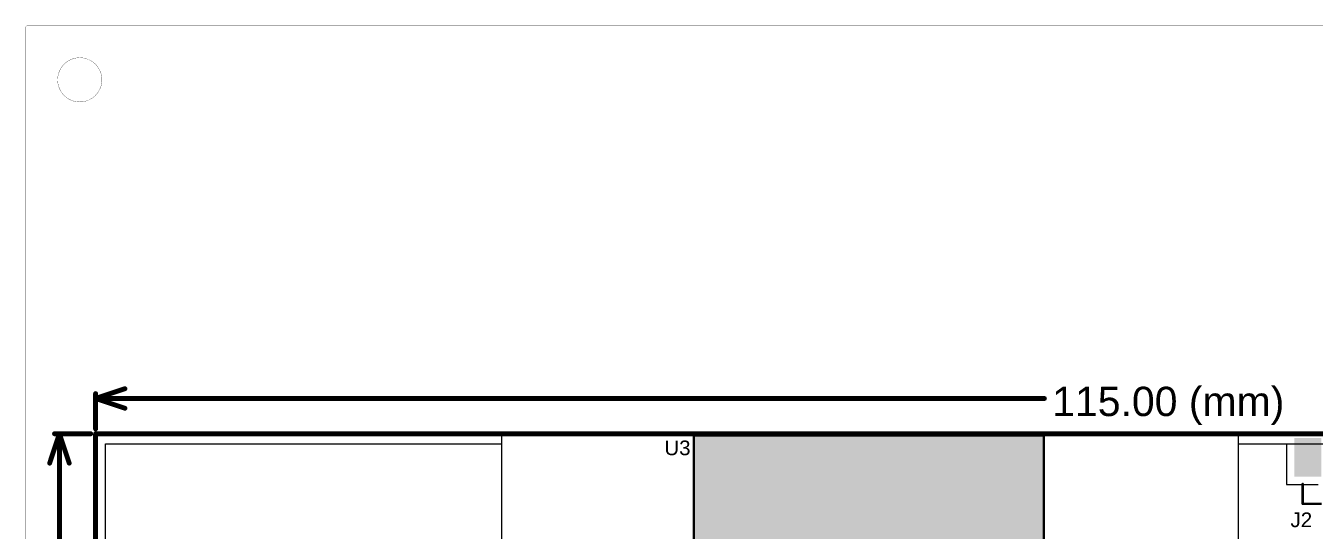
# Model space of a CAD drawing. Header units: inches. Extents: x -5 to 501, y -9 to 81.
# Drawn here: x -3.6 to 63.4, y 34.9 to 61.2 of the extents above; entities that cross this region are included whole.
import ezdxf

# ---------------------------------------------------------------- set-up
doc = ezdxf.new("R2010")
doc.units = ezdxf.units.IN
for name, color, linetype in [('Board Outline', 216, 'Continuous'), ('Bottom Layer', 5, 'Continuous'), ('Fabrication', 76, 'Continuous'), ('Ground', 16, 'Continuous'), ('Keep-Out Layer', 6, 'Continuous'), ('Mechanical 4', 56, 'Continuous'), ('Power', 76, 'Continuous'), ('Top Layer', 1, 'Continuous'), ('Top Overlay', 2, 'Continuous'), ('Top Paste', 8, 'Continuous'), ('Top Solder', 216, 'Continuous')]:
    doc.layers.add(name, color=color, linetype=linetype)
doc.styles.add('Arial', font='', dxfattribs={"height": 0.2})
doc.styles.get('Arial').set_extended_font_data('Arial')

msp = doc.modelspace()

# ---------------------------------------------------------------- hatches: boundary and pattern name
at = {"layer": 'Keep-Out Layer'}
msp.add_hatch(color=6, dxfattribs=at).paths.add_polyline_path([(31.156, 33.767), (49.24, 33.767), (49.24, 39.863), (31.156, 39.863)])
at = {"layer": 'Top Layer'}
msp.add_hatch(color=1, dxfattribs=at).paths.add_polyline_path([(62.41, 39.678), (63.61, 39.678), (63.61, 37.878), (62.41, 37.878)])
at = {"layer": 'Top Overlay'}
for points in [[(32.299, 38.694), (34.762, 38.694), (34.762, 39.228), (32.299, 39.228)], [(32.299, 35.062), (33.01, 35.062), (33.01, 39.228), (32.299, 39.228)], [(34.762, 39.228), (34.051, 39.228), (34.051, 35.062), (34.762, 35.062)], [(34.686, 38.694), (37.226, 38.694), (37.226, 39.228), (34.686, 39.228)], [(37.226, 36.688), (37.226, 39.228), (36.693, 39.228), (36.693, 36.688)], [(38.699, 38.694), (41.239, 38.694), (41.239, 39.228), (38.699, 39.228)], [(39.233, 36.688), (39.233, 39.228), (38.699, 39.228), (38.699, 36.688)], [(40.706, 39.228), (40.706, 36.688), (41.239, 36.688), (41.239, 39.228)], [(42.713, 38.694), (45.253, 38.694), (45.253, 39.228), (42.713, 39.228)], [(43.246, 36.688), (43.246, 39.228), (42.713, 39.228), (42.713, 36.688)], [(45.253, 36.688), (45.253, 39.228), (44.719, 39.228), (44.719, 36.688)], [(47.259, 36.688), (47.259, 39.228), (46.726, 39.228), (46.726, 36.688)], [(36.693, 36.688), (39.233, 36.688), (39.233, 37.221), (36.693, 37.221)], [(40.706, 36.688), (43.246, 36.688), (43.246, 37.221), (40.706, 37.221)], [(44.719, 36.688), (47.259, 36.688), (47.259, 37.221), (44.719, 37.221)]]:
    msp.add_hatch(color=2, dxfattribs=at).paths.add_polyline_path(points)
at = {"layer": 'Top Paste'}
msp.add_hatch(color=8, dxfattribs=at).paths.add_polyline_path([(62.41, 39.678), (63.61, 39.678), (63.61, 37.878), (62.41, 37.878)])
at = {"layer": 'Top Solder'}
msp.add_hatch(color=216, dxfattribs=at).paths.add_polyline_path([(62.308, 39.78), (63.711, 39.78), (63.711, 37.777), (62.308, 37.777)])

# ---------------------------------------------------------------- linework, layer by layer
at = {"layer": 'Board Outline'}
for points in [[(0, 40, 0.254, 0.254, 0), (115, 40, 0.254, 0.254, 0)], [(0, 0, 0.254, 0.254, 0), (0, 40, 0.254, 0.254, 0)]]:
    msp.add_lwpolyline(points, format="xyseb", dxfattribs=at)
msp.add_lwpolyline([(-0.063, 40, 0.127, 0.127, 1), (0.064, 40, 0.127, 0.127, 1)], format="xyseb", close=True, dxfattribs=at)
msp.add_lwpolyline([(-0.063, 40, 0.127, 0.127, 1), (0.064, 40, 0.127, 0.127, 1)], format="xyseb", close=True, dxfattribs=at)
at = {"layer": 'Bottom Layer'}
for p, q in [((59.411, 40), (21.107, 40)), ((21.107, 40), (21.107, 33.503)), ((59.411, 33.503), (59.411, 40)), ((0.518, 0.518), (0.518, 39.482)), ((0.518, 39.482), (21.107, 39.482)), ((21.107, 39.482), (21.107, 33.503)), ((59.411, 33.718), (59.411, 39.482)), ((59.411, 39.482), (114.482, 39.482))]:
    msp.add_line(p, q, dxfattribs=at)
at = {"layer": 'Fabrication'}
for points in [[(0, 41.834, 0.254, 0.254, 0), (1.524, 42.342, 0.254, 0.254, 0)], [(0, 40.254, 0.254, 0.254, 0), (0, 42.088, 0.254, 0.254, 0)], [(0, 41.834, 0.254, 0.254, 0), (49.324, 41.834, 0.254, 0.254, 0)], [(0, 41.834, 0.254, 0.254, 0), (1.524, 41.326, 0.254, 0.254, 0)], [(-2.388, 38.476, 0.254, 0.254, 0), (-1.88, 40, 0.254, 0.254, 0)], [(-2.134, 40, 0.254, 0.254, 0), (-0.254, 40, 0.254, 0.254, 0)], [(-1.88, 26.856, 0.254, 0.254, 0), (-1.88, 40, 0.254, 0.254, 0)], [(-1.88, 40, 0.254, 0.254, 0), (-1.372, 38.476, 0.254, 0.254, 0)]]:
    msp.add_lwpolyline(points, format="xyseb", dxfattribs=at)
for points in [[(1.461, 42.342, 0.127, 0.127, 1), (1.588, 42.342, 0.127, 0.127, 1)], [(-0.063, 42.088, 0.127, 0.127, 1), (0.064, 42.088, 0.127, 0.127, 1)], [(-0.063, 41.834, 0.127, 0.127, 1), (0.064, 41.834, 0.127, 0.127, 1)], [(-0.063, 41.834, 0.127, 0.127, 1), (0.064, 41.834, 0.127, 0.127, 1)], [(-0.063, 41.834, 0.127, 0.127, 1), (0.064, 41.834, 0.127, 0.127, 1)], [(49.26, 41.834, 0.127, 0.127, 1), (49.387, 41.834, 0.127, 0.127, 1)], [(1.461, 41.326, 0.127, 0.127, 1), (1.588, 41.326, 0.127, 0.127, 1)], [(-0.063, 40.254, 0.127, 0.127, 1), (0.064, 40.254, 0.127, 0.127, 1)], [(-2.197, 40, 0.127, 0.127, 1), (-2.07, 40, 0.127, 0.127, 1)], [(-1.943, 40, 0.127, 0.127, 1), (-1.816, 40, 0.127, 0.127, 1)], [(-1.943, 40, 0.127, 0.127, 1), (-1.816, 40, 0.127, 0.127, 1)], [(-1.943, 40, 0.127, 0.127, 1), (-1.816, 40, 0.127, 0.127, 1)], [(-0.317, 40, 0.127, 0.127, 1), (-0.19, 40, 0.127, 0.127, 1)], [(-2.451, 38.476, 0.127, 0.127, 1), (-2.324, 38.476, 0.127, 0.127, 1)], [(-1.435, 38.476, 0.127, 0.127, 1), (-1.308, 38.476, 0.127, 0.127, 1)]]:
    msp.add_lwpolyline(points, format="xyseb", close=True, dxfattribs=at)
at = {"layer": 'Ground'}
for p, q in [((59.411, 40), (21.107, 40)), ((21.107, 40), (21.107, 33.503)), ((59.411, 33.503), (59.411, 40)), ((0.518, 0.518), (0.518, 39.482)), ((0.518, 39.482), (21.107, 39.482)), ((21.107, 39.482), (21.107, 33.503)), ((59.411, 33.503), (59.411, 39.482)), ((59.411, 39.482), (114.482, 39.482))]:
    msp.add_line(p, q, dxfattribs=at)
at = {"layer": 'Mechanical 4'}
for points in [[(-3.622, 61.14, 0.0127, 0.0127, -0.414214), (-3.572, 61.19, 0.0127, 0.0127, 0)], [(-3.622, 61.14, 0.0127, 0.0127, 0), (-3.622, -6.802, 0.0127, 0.0127, 0)], [(-3.572, 61.19, 0.0127, 0.0127, 0), (118.528, 61.19, 0.0127, 0.0127, 0)], [(0.001, 39.998, 0.0127, 0.0127, 0), (115.001, 39.998, 0.0127, 0.0127, 0)], [(0.001, -0.002, 0.0127, 0.0127, 0), (0.001, 39.998, 0.0127, 0.0127, 0)]]:
    msp.add_lwpolyline(points, format="xyseb", dxfattribs=at)
for points in [[(-3.625, 61.14, 0.00635, 0.00635, 1), (-3.619, 61.14, 0.00635, 0.00635, 1)], [(-3.625, 61.14, 0.00635, 0.00635, 1), (-3.619, 61.14, 0.00635, 0.00635, 1)], [(-3.619, 61.14, 0.00635, 0.00635, 1), (-3.625, 61.14, 0.00635, 0.00635, 1)], [(-3.627, 61.14, 0.00317, 0.00317, 1), (-3.623, 61.14, 0.00317, 0.00317, 1)], [(-3.62, 61.14, 0.00317, 0.00317, 1), (-3.617, 61.14, 0.00317, 0.00317, 1)], [(-3.575, 61.19, 0.00635, 0.00635, 1), (-3.569, 61.19, 0.00635, 0.00635, 1)], [(-3.575, 61.19, 0.00635, 0.00635, 1), (-3.569, 61.19, 0.00635, 0.00635, 1)], [(-3.569, 61.19, 0.00635, 0.00635, 1), (-3.575, 61.19, 0.00635, 0.00635, 1)], [(-3.577, 61.19, 0.00317, 0.00317, 1), (-3.573, 61.19, 0.00317, 0.00317, 1)], [(-3.57, 61.19, 0.00317, 0.00317, 1), (-3.567, 61.19, 0.00317, 0.00317, 1)], [(0.328, 58.39, 0.0127, 0.0127, 1), (-1.972, 58.39, 0.0127, 0.0127, 1)], [(0.328, 58.39, 0.0127, 0.0127, 1), (-1.972, 58.39, 0.0127, 0.0127, 1)], [(-1.975, 58.39, 0.00635, 0.00635, 1), (-1.969, 58.39, 0.00635, 0.00635, 1)], [(-1.975, 58.39, 0.00635, 0.00635, 1), (-1.969, 58.39, 0.00635, 0.00635, 1)], [(-1.969, 58.39, 0.00635, 0.00635, 1), (-1.975, 58.39, 0.00635, 0.00635, 1)], [(-1.977, 58.39, 0.00317, 0.00317, 1), (-1.973, 58.39, 0.00317, 0.00317, 1)], [(-1.97, 58.39, 0.00317, 0.00317, 1), (-1.967, 58.39, 0.00317, 0.00317, 1)], [(0.325, 58.39, 0.00635, 0.00635, 1), (0.331, 58.39, 0.00635, 0.00635, 1)], [(0.325, 58.39, 0.00635, 0.00635, 1), (0.331, 58.39, 0.00635, 0.00635, 1)], [(-0.002, 39.998, 0.00635, 0.00635, 1), (0.004, 39.998, 0.00635, 0.00635, 1)], [(-0.002, 39.998, 0.00635, 0.00635, 1), (0.004, 39.998, 0.00635, 0.00635, 1)], [(0.004, 39.998, 0.00635, 0.00635, 1), (-0.002, 39.998, 0.00635, 0.00635, 1)], [(-0.004, 39.998, 0.00317, 0.00317, 1), (-0.001, 39.998, 0.00317, 0.00317, 1)], [(0.003, 39.998, 0.00317, 0.00317, 1), (0.006, 39.998, 0.00317, 0.00317, 1)]]:
    msp.add_lwpolyline(points, format="xyseb", close=True, dxfattribs=at)
at = {"layer": 'Power'}
for p, q in [((59.411, 40), (21.107, 40)), ((21.107, 40), (21.107, 33.503)), ((59.411, 33.503), (59.411, 40)), ((0.518, 31.582), (0.518, 39.482)), ((0.518, 39.482), (21.107, 39.482)), ((21.107, 39.482), (21.107, 33.503)), ((59.411, 33.503), (59.411, 39.482)), ((59.411, 39.482), (68.593, 39.482))]:
    msp.add_line(p, q, dxfattribs=at)
at = {"layer": 'Top Layer'}
for p, q in [((59.411, 40), (21.107, 40)), ((21.107, 40), (21.107, 33.503)), ((59.411, 33.503), (59.411, 40)), ((0.518, 0.518), (0.518, 39.482)), ((0.518, 39.482), (21.107, 39.482)), ((21.107, 39.482), (21.107, 33.503)), ((59.411, 33.503), (59.411, 39.482)), ((59.411, 39.482), (61.902, 39.482)), ((61.902, 39.482), (61.902, 37.37)), ((61.902, 37.37), (63.552, 37.37))]:
    msp.add_line(p, q, dxfattribs=at)
at = {"layer": 'Top Overlay'}
for points in [[(31.102, 33.724, 0.127, 0.127, 0), (31.102, 39.914, 0.127, 0.127, 0)], [(31.102, 39.914, 0.127, 0.127, 0), (49.289, 39.914, 0.127, 0.127, 0)], [(49.289, 33.724, 0.127, 0.127, 0), (49.289, 39.914, 0.127, 0.127, 0)], [(62.75, 36.366, 0.127, 0.127, 0), (62.75, 37.395, 0.127, 0.127, 0)], [(62.75, 36.366, 0.127, 0.127, 0), (63.729, 36.366, 0.127, 0.127, 0)]]:
    msp.add_lwpolyline(points, format="xyseb", dxfattribs=at)
for points in [[(31.071, 39.914, 0.0635, 0.0635, 1), (31.134, 39.914, 0.0635, 0.0635, 1)], [(31.071, 39.914, 0.0635, 0.0635, 1), (31.134, 39.914, 0.0635, 0.0635, 1)], [(49.257, 39.914, 0.0635, 0.0635, 1), (49.321, 39.914, 0.0635, 0.0635, 1)], [(49.257, 39.914, 0.0635, 0.0635, 1), (49.321, 39.914, 0.0635, 0.0635, 1)], [(62.719, 37.395, 0.0635, 0.0635, 1), (62.782, 37.395, 0.0635, 0.0635, 1)], [(62.719, 36.366, 0.0635, 0.0635, 1), (62.782, 36.366, 0.0635, 0.0635, 1)], [(62.719, 36.366, 0.0635, 0.0635, 1), (62.782, 36.366, 0.0635, 0.0635, 1)]]:
    msp.add_lwpolyline(points, format="xyseb", close=True, dxfattribs=at)

# ---------------------------------------------------------------- texts
at = {"layer": 'Fabrication', "style": 'Arial'}
msp.add_text('115.00 (mm)', height=1.524, dxfattribs=at).set_placement((49.73, 40.92))
at = {"layer": 'Top Overlay', "style": 'Arial'}
for s, p in [('U3', (29.568, 38.888)), ('J2', (62.118, 35.149))]:
    msp.add_text(s, height=0.762, dxfattribs=at).set_placement(p)

doc.saveas('drawing.dxf')
